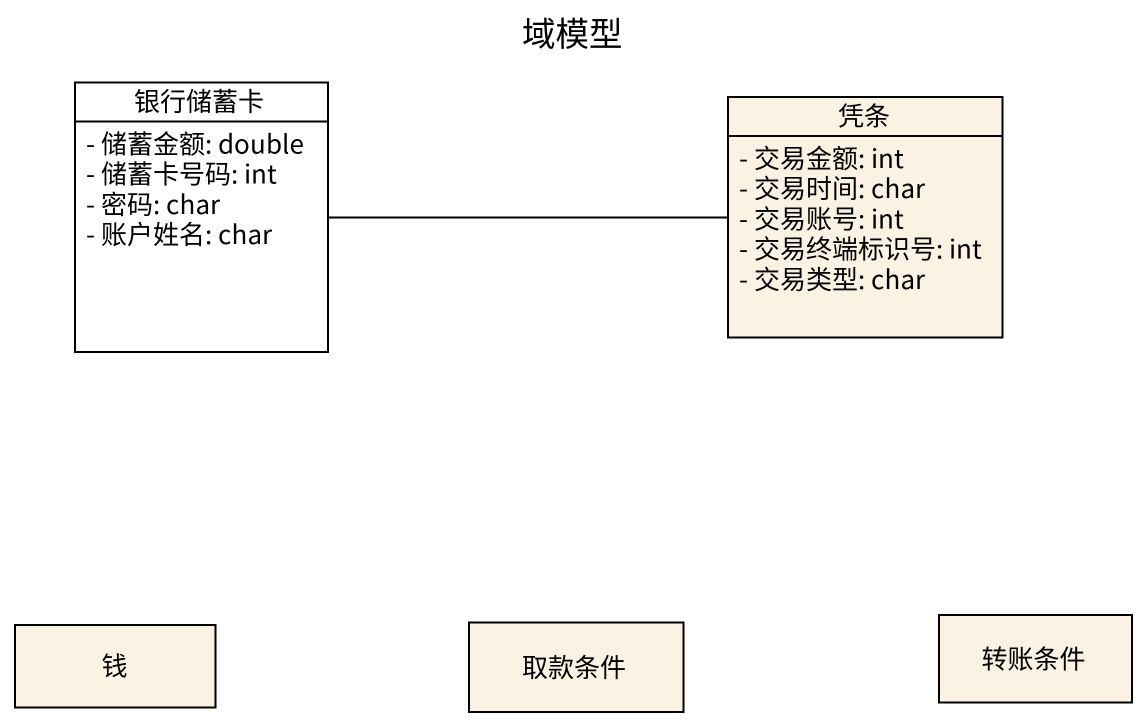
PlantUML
@startuml
title 域模型
hide circle
hide empty members
skinparam classAttributeIconSize 0
class 银行储蓄卡 #FFFFFF {
  - 储蓄金额: double
  - 储蓄卡号码: int
  - 密码: char
  - 账户姓名: char
}
class 凭条 {
  - 交易金额: int
  - 交易时间: char
  - 交易账号: int
  - 交易终端标识号: int
  - 交易类型: char
}
class 钱
class 取款条件
class 转账条件
银行储蓄卡 -right- 凭条
@enduml
